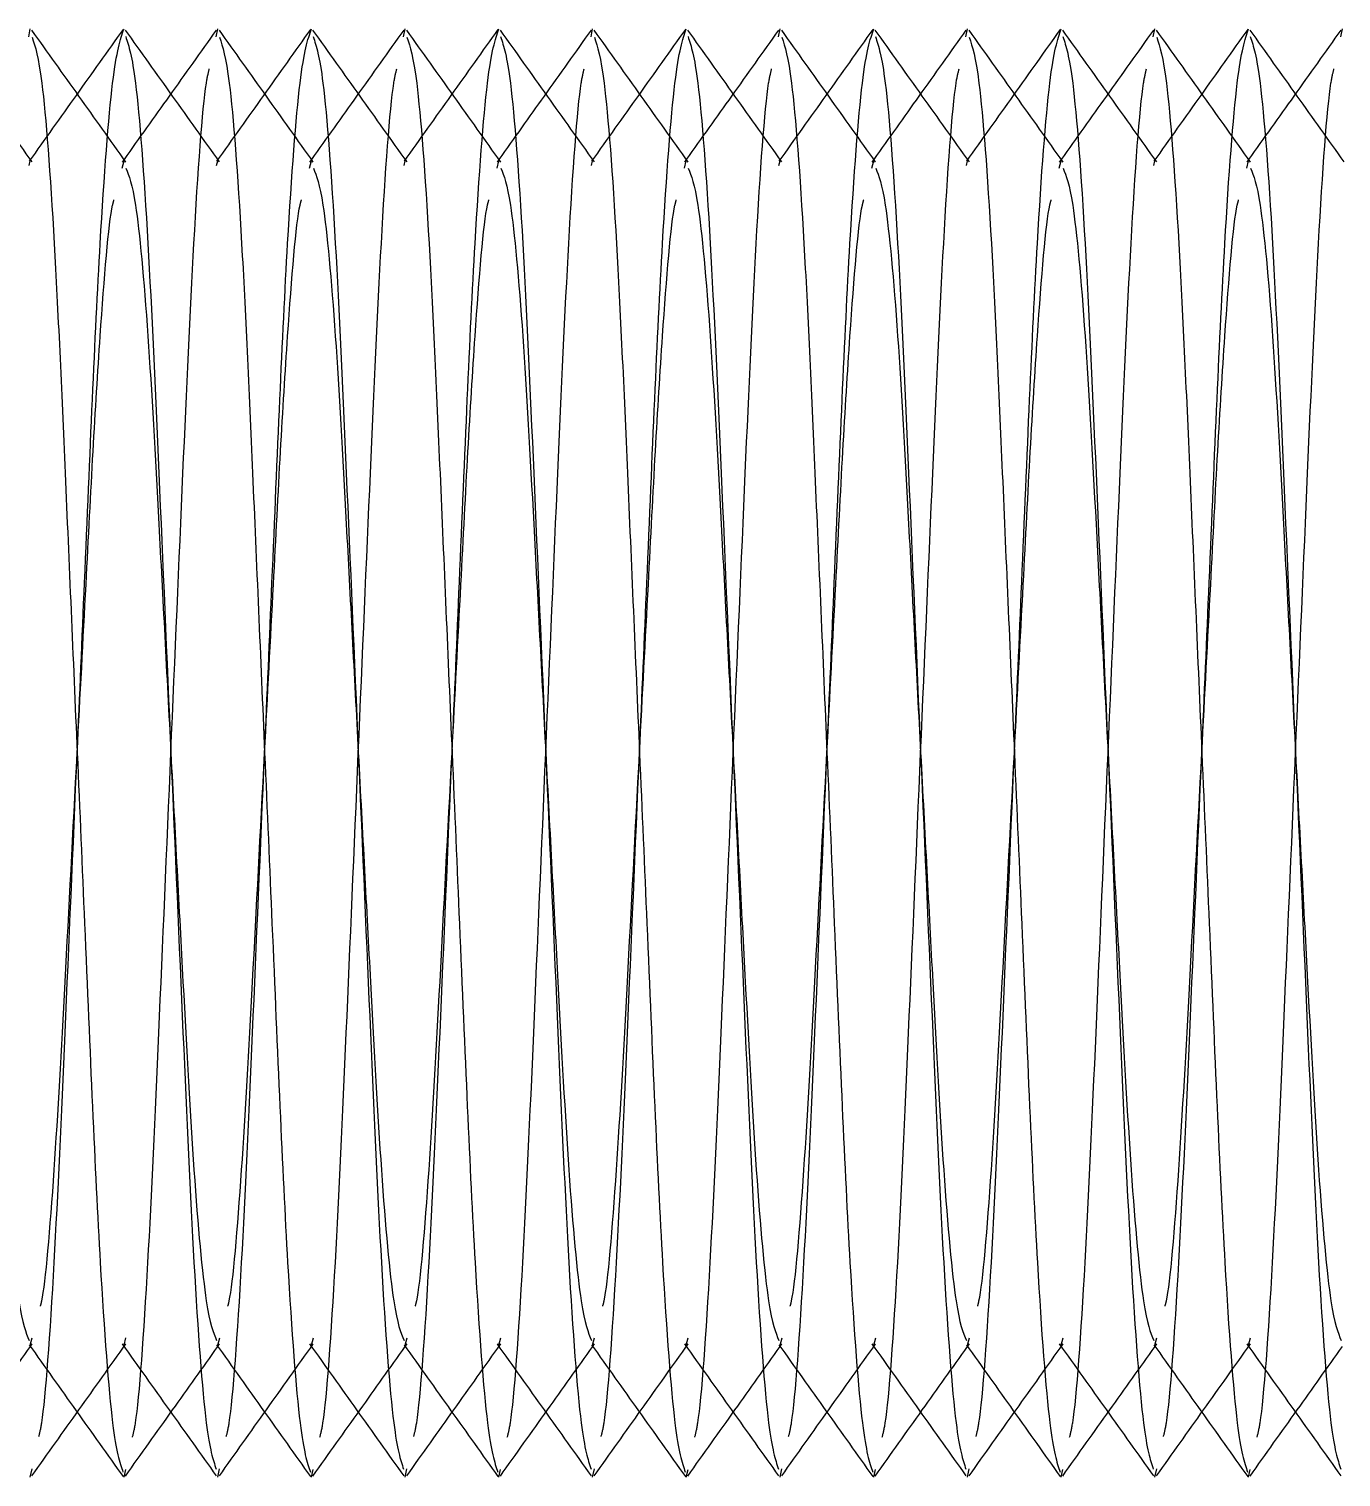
# Model space of a CAD drawing. Header units: metres. Extents: x 0 to 21025, y 0 to 14850.
# Drawn here: x 2882.07 to 2896.07, y 13679.41 to 13694.86 of the extents above; entities that cross this region are included whole.
import ezdxf

# ---------------------------------------------------------------- set-up
doc = ezdxf.new("R2010")
doc.units = ezdxf.units.M
doc.header["$LTSCALE"] = 25
doc.linetypes.add('HIDDEN2', pattern=[4.7625, 3.175, -1.5875])
doc.layers.add('SL4', color=4, linetype='Continuous')
doc.layers.add('ST1', color=7, linetype='HIDDEN2')

msp = doc.modelspace()

# ---------------------------------------------------------------- linework, layer by layer
at = {"layer": 'SL4'}
for p, q in [((2882.07, 13694.777), (2882.087, 13694.861)), ((2884.07, 13694.777), (2884.087, 13694.861)), ((2886.07, 13694.777), (2886.087, 13694.861)), ((2888.07, 13694.777), (2888.087, 13694.861)), ((2890.07, 13694.777), (2890.087, 13694.861)), ((2892.07, 13694.777), (2892.087, 13694.861)), ((2894.07, 13694.777), (2894.087, 13694.861)), ((2896.07, 13694.777), (2896.087, 13694.861)), ((2883.087, 13679.406), (2883.105, 13679.487)), ((2885.087, 13679.406), (2885.105, 13679.487)), ((2887.087, 13679.406), (2887.105, 13679.487)), ((2889.087, 13679.406), (2889.105, 13679.487)), ((2891.087, 13679.406), (2891.105, 13679.487)), ((2893.087, 13679.406), (2893.105, 13679.487)), ((2895.087, 13679.406), (2895.105, 13679.487))]:
    msp.add_line(p, q, dxfattribs=at)
for points, knots in [([(2883.107, 13693.44), (2882.94, 13693.675), (2882.606, 13694.144), (2882.272, 13694.613), (2882.105, 13694.847)], [0, 0, 0, 0, 0.49997, 1, 1, 1, 1]), ([(2882.106, 13694.772), (2882.14, 13694.67), (2882.215, 13694.444), (2882.344, 13692.722), (2882.457, 13690.173), (2882.57, 13687.535), (2882.671, 13685.209), (2882.75, 13683.314), (2882.844, 13681.374), (2882.963, 13679.792), (2883.04, 13679.565), (2883.076, 13679.458)], [0, 0, 0, 0, 0.108328, 0.239496, 0.365485, 0.495517, 0.57381, 0.663359, 0.752437, 0.883605, 1, 1, 1, 1]), ([(2884.071, 13694.849), (2883.904, 13694.614), (2883.576, 13694.154), (2883.248, 13693.694), (2883.087, 13693.468)], [0, 0, 0, 0, 0.510193, 1, 1, 1, 1]), ([(2885.107, 13693.44), (2884.94, 13693.675), (2884.606, 13694.144), (2884.272, 13694.613), (2884.105, 13694.847)], [0, 0, 0, 0, 0.49997, 1, 1, 1, 1]), ([(2884.106, 13694.772), (2884.14, 13694.67), (2884.215, 13694.444), (2884.344, 13692.722), (2884.457, 13690.173), (2884.57, 13687.535), (2884.671, 13685.209), (2884.75, 13683.314), (2884.844, 13681.374), (2884.963, 13679.792), (2885.04, 13679.565), (2885.076, 13679.458)], [0, 0, 0, 0, 0.108328, 0.239496, 0.365485, 0.495517, 0.57381, 0.663359, 0.752437, 0.883605, 1, 1, 1, 1]), ([(2886.071, 13694.849), (2885.904, 13694.614), (2885.576, 13694.154), (2885.248, 13693.694), (2885.087, 13693.468)], [0, 0, 0, 0, 0.510193, 1, 1, 1, 1]), ([(2887.107, 13693.44), (2886.94, 13693.675), (2886.606, 13694.144), (2886.272, 13694.613), (2886.105, 13694.847)], [0, 0, 0, 0, 0.49997, 1, 1, 1, 1]), ([(2886.106, 13694.772), (2886.14, 13694.67), (2886.215, 13694.444), (2886.344, 13692.722), (2886.457, 13690.173), (2886.57, 13687.535), (2886.671, 13685.209), (2886.75, 13683.314), (2886.844, 13681.374), (2886.963, 13679.792), (2887.04, 13679.565), (2887.076, 13679.458)], [0, 0, 0, 0, 0.108328, 0.239496, 0.365485, 0.495517, 0.57381, 0.663359, 0.752437, 0.883605, 1, 1, 1, 1]), ([(2888.071, 13694.849), (2887.904, 13694.614), (2887.576, 13694.154), (2887.248, 13693.694), (2887.087, 13693.468)], [0, 0, 0, 0, 0.510193, 1, 1, 1, 1]), ([(2889.107, 13693.44), (2888.94, 13693.675), (2888.606, 13694.144), (2888.272, 13694.613), (2888.105, 13694.847)], [0, 0, 0, 0, 0.49997, 1, 1, 1, 1]), ([(2888.106, 13694.772), (2888.14, 13694.67), (2888.215, 13694.444), (2888.344, 13692.722), (2888.457, 13690.173), (2888.57, 13687.535), (2888.671, 13685.209), (2888.75, 13683.314), (2888.844, 13681.374), (2888.963, 13679.792), (2889.04, 13679.565), (2889.076, 13679.458)], [0, 0, 0, 0, 0.108328, 0.239496, 0.365485, 0.495517, 0.57381, 0.663359, 0.752437, 0.883605, 1, 1, 1, 1]), ([(2890.071, 13694.849), (2889.904, 13694.614), (2889.576, 13694.154), (2889.248, 13693.694), (2889.087, 13693.468)], [0, 0, 0, 0, 0.510193, 1, 1, 1, 1]), ([(2891.107, 13693.44), (2890.94, 13693.675), (2890.606, 13694.144), (2890.272, 13694.613), (2890.105, 13694.847)], [0, 0, 0, 0, 0.49997, 1, 1, 1, 1]), ([(2890.106, 13694.772), (2890.14, 13694.67), (2890.215, 13694.444), (2890.344, 13692.722), (2890.457, 13690.173), (2890.57, 13687.535), (2890.671, 13685.209), (2890.75, 13683.314), (2890.844, 13681.374), (2890.963, 13679.792), (2891.04, 13679.565), (2891.076, 13679.458)], [0, 0, 0, 0, 0.108328, 0.239496, 0.365485, 0.495517, 0.57381, 0.663359, 0.752437, 0.883605, 1, 1, 1, 1]), ([(2892.071, 13694.849), (2891.904, 13694.614), (2891.576, 13694.154), (2891.248, 13693.694), (2891.087, 13693.468)], [0, 0, 0, 0, 0.510193, 1, 1, 1, 1]), ([(2893.107, 13693.44), (2892.94, 13693.675), (2892.606, 13694.144), (2892.272, 13694.613), (2892.105, 13694.847)], [0, 0, 0, 0, 0.49997, 1, 1, 1, 1]), ([(2892.106, 13694.772), (2892.14, 13694.67), (2892.215, 13694.444), (2892.344, 13692.722), (2892.457, 13690.173), (2892.57, 13687.535), (2892.671, 13685.209), (2892.75, 13683.314), (2892.844, 13681.374), (2892.963, 13679.792), (2893.04, 13679.565), (2893.076, 13679.458)], [0, 0, 0, 0, 0.108328, 0.239496, 0.365485, 0.495517, 0.57381, 0.663359, 0.752437, 0.883605, 1, 1, 1, 1]), ([(2894.071, 13694.849), (2893.904, 13694.614), (2893.576, 13694.154), (2893.248, 13693.694), (2893.087, 13693.468)], [0, 0, 0, 0, 0.510193, 1, 1, 1, 1]), ([(2895.107, 13693.44), (2894.94, 13693.675), (2894.606, 13694.144), (2894.272, 13694.613), (2894.105, 13694.847)], [0, 0, 0, 0, 0.49997, 1, 1, 1, 1]), ([(2894.106, 13694.772), (2894.14, 13694.67), (2894.215, 13694.444), (2894.344, 13692.722), (2894.457, 13690.173), (2894.57, 13687.535), (2894.671, 13685.209), (2894.75, 13683.314), (2894.844, 13681.374), (2894.963, 13679.792), (2895.04, 13679.565), (2895.076, 13679.458)], [0, 0, 0, 0, 0.108328, 0.239496, 0.365485, 0.495517, 0.57381, 0.663359, 0.752437, 0.883605, 1, 1, 1, 1]), ([(2896.071, 13694.849), (2895.904, 13694.614), (2895.576, 13694.154), (2895.248, 13693.694), (2895.087, 13693.468)], [0, 0, 0, 0, 0.510193, 1, 1, 1, 1]), ([(2881.108, 13693.375), (2881.141, 13693.293), (2881.215, 13693.108), (2881.344, 13691.705), (2881.457, 13689.619), (2881.587, 13687.133), (2881.718, 13684.649), (2881.831, 13682.559), (2881.962, 13681.135), (2882.039, 13680.949), (2882.075, 13680.862)], [0, 0, 0, 0, 0.106972, 0.238781, 0.365377, 0.496042, 0.626708, 0.753304, 0.885113, 1, 1, 1, 1]), ([(2883.108, 13693.375), (2883.141, 13693.293), (2883.215, 13693.108), (2883.344, 13691.705), (2883.457, 13689.619), (2883.587, 13687.133), (2883.718, 13684.649), (2883.831, 13682.559), (2883.962, 13681.135), (2884.039, 13680.949), (2884.075, 13680.862)], [0, 0, 0, 0, 0.106972, 0.238781, 0.365377, 0.496042, 0.626708, 0.753304, 0.885113, 1, 1, 1, 1]), ([(2885.108, 13693.375), (2885.141, 13693.293), (2885.215, 13693.108), (2885.344, 13691.705), (2885.457, 13689.619), (2885.587, 13687.133), (2885.718, 13684.649), (2885.831, 13682.559), (2885.962, 13681.135), (2886.039, 13680.949), (2886.075, 13680.862)], [0, 0, 0, 0, 0.106972, 0.238781, 0.365377, 0.496042, 0.626708, 0.753304, 0.885113, 1, 1, 1, 1]), ([(2887.108, 13693.375), (2887.141, 13693.293), (2887.215, 13693.108), (2887.344, 13691.705), (2887.457, 13689.619), (2887.587, 13687.133), (2887.718, 13684.649), (2887.831, 13682.559), (2887.962, 13681.135), (2888.039, 13680.949), (2888.075, 13680.862)], [0, 0, 0, 0, 0.106972, 0.238781, 0.365377, 0.496042, 0.626708, 0.753304, 0.885113, 1, 1, 1, 1]), ([(2889.108, 13693.375), (2889.141, 13693.293), (2889.215, 13693.108), (2889.344, 13691.705), (2889.457, 13689.619), (2889.587, 13687.133), (2889.718, 13684.649), (2889.831, 13682.559), (2889.962, 13681.135), (2890.039, 13680.949), (2890.075, 13680.862)], [0, 0, 0, 0, 0.106972, 0.238781, 0.365377, 0.496042, 0.626708, 0.753304, 0.885113, 1, 1, 1, 1]), ([(2891.108, 13693.375), (2891.141, 13693.293), (2891.215, 13693.108), (2891.344, 13691.705), (2891.457, 13689.619), (2891.587, 13687.133), (2891.718, 13684.649), (2891.831, 13682.559), (2891.962, 13681.135), (2892.039, 13680.949), (2892.075, 13680.862)], [0, 0, 0, 0, 0.106972, 0.238781, 0.365377, 0.496042, 0.626708, 0.753304, 0.885113, 1, 1, 1, 1]), ([(2893.108, 13693.375), (2893.141, 13693.293), (2893.215, 13693.108), (2893.344, 13691.705), (2893.457, 13689.619), (2893.587, 13687.133), (2893.718, 13684.649), (2893.831, 13682.559), (2893.962, 13681.135), (2894.039, 13680.949), (2894.075, 13680.862)], [0, 0, 0, 0, 0.106972, 0.238781, 0.365377, 0.496042, 0.626708, 0.753304, 0.885113, 1, 1, 1, 1]), ([(2895.108, 13693.375), (2895.141, 13693.293), (2895.215, 13693.108), (2895.344, 13691.705), (2895.457, 13689.619), (2895.587, 13687.133), (2895.718, 13684.649), (2895.831, 13682.559), (2895.962, 13681.135), (2896.039, 13680.949), (2896.075, 13680.862)], [0, 0, 0, 0, 0.106972, 0.238781, 0.365377, 0.496042, 0.626708, 0.753304, 0.885113, 1, 1, 1, 1]), ([(2881.103, 13679.417), (2881.27, 13679.652), (2881.599, 13680.113), (2881.927, 13680.573), (2882.088, 13680.799)], [0, 0, 0, 0, 0.5096866, 1, 1, 1, 1]), ([(2882.075, 13680.818), (2882.242, 13680.583), (2882.576, 13680.114), (2882.91, 13679.645), (2883.077, 13679.41)], [0, 0, 0, 0, 0.499965, 1, 1, 1, 1]), ([(2883.103, 13679.417), (2883.27, 13679.652), (2883.599, 13680.113), (2883.927, 13680.573), (2884.088, 13680.799)], [0, 0, 0, 0, 0.5096866, 1, 1, 1, 1]), ([(2884.075, 13680.818), (2884.242, 13680.583), (2884.576, 13680.114), (2884.91, 13679.645), (2885.077, 13679.41)], [0, 0, 0, 0, 0.499965, 1, 1, 1, 1]), ([(2885.103, 13679.417), (2885.27, 13679.652), (2885.599, 13680.113), (2885.927, 13680.573), (2886.088, 13680.799)], [0, 0, 0, 0, 0.509687, 1, 1, 1, 1]), ([(2886.075, 13680.818), (2886.242, 13680.583), (2886.576, 13680.114), (2886.91, 13679.645), (2887.077, 13679.41)], [0, 0, 0, 0, 0.499965, 1, 1, 1, 1]), ([(2887.103, 13679.417), (2887.27, 13679.652), (2887.599, 13680.113), (2887.927, 13680.573), (2888.088, 13680.799)], [0, 0, 0, 0, 0.509687, 1, 1, 1, 1]), ([(2888.075, 13680.818), (2888.242, 13680.583), (2888.576, 13680.114), (2888.91, 13679.645), (2889.077, 13679.41)], [0, 0, 0, 0, 0.499965, 1, 1, 1, 1]), ([(2889.103, 13679.417), (2889.27, 13679.652), (2889.599, 13680.113), (2889.927, 13680.573), (2890.088, 13680.799)], [0, 0, 0, 0, 0.5096866, 1, 1, 1, 1]), ([(2890.075, 13680.818), (2890.242, 13680.583), (2890.576, 13680.114), (2890.91, 13679.645), (2891.077, 13679.41)], [0, 0, 0, 0, 0.499965, 1, 1, 1, 1]), ([(2891.103, 13679.417), (2891.27, 13679.652), (2891.599, 13680.113), (2891.927, 13680.573), (2892.088, 13680.799)], [0, 0, 0, 0, 0.509687, 1, 1, 1, 1]), ([(2892.075, 13680.818), (2892.242, 13680.583), (2892.576, 13680.114), (2892.91, 13679.645), (2893.077, 13679.41)], [0, 0, 0, 0, 0.499965, 1, 1, 1, 1]), ([(2893.103, 13679.417), (2893.27, 13679.652), (2893.599, 13680.113), (2893.927, 13680.573), (2894.088, 13680.799)], [0, 0, 0, 0, 0.5096866, 1, 1, 1, 1]), ([(2894.075, 13680.818), (2894.242, 13680.583), (2894.576, 13680.114), (2894.91, 13679.645), (2895.077, 13679.41)], [0, 0, 0, 0, 0.499965, 1, 1, 1, 1]), ([(2895.103, 13679.417), (2895.27, 13679.652), (2895.599, 13680.113), (2895.927, 13680.573), (2896.088, 13680.799)], [0, 0, 0, 0, 0.509687, 1, 1, 1, 1])]:
    msp.add_open_spline(points, degree=3, knots=knots, dxfattribs=at)
at = {"layer": 'ST1'}
for p, q in [((2883.087, 13693.468), (2883.067, 13693.44)), ((2885.087, 13693.468), (2885.067, 13693.44)), ((2887.087, 13693.468), (2887.067, 13693.44)), ((2889.087, 13693.468), (2889.067, 13693.44)), ((2891.087, 13693.468), (2891.067, 13693.44)), ((2893.087, 13693.468), (2893.067, 13693.44)), ((2895.087, 13693.468), (2895.067, 13693.44)), ((2882.075, 13693.405), (2882.087, 13693.455)), ((2883.067, 13693.375), (2883.087, 13693.455)), ((2884.075, 13693.405), (2884.087, 13693.455)), ((2885.067, 13693.375), (2885.087, 13693.455)), ((2886.075, 13693.405), (2886.087, 13693.455)), ((2887.067, 13693.375), (2887.087, 13693.455)), ((2888.075, 13693.405), (2888.087, 13693.455)), ((2889.067, 13693.375), (2889.087, 13693.455)), ((2890.075, 13693.405), (2890.087, 13693.455)), ((2891.067, 13693.375), (2891.087, 13693.455)), ((2892.075, 13693.405), (2892.087, 13693.455)), ((2893.067, 13693.375), (2893.087, 13693.455)), ((2894.075, 13693.405), (2894.087, 13693.455)), ((2895.067, 13693.375), (2895.087, 13693.455)), ((2882.087, 13680.812), (2882.108, 13680.89)), ((2882.088, 13680.799), (2882.107, 13680.826)), ((2883.087, 13680.812), (2883.108, 13680.891)), ((2884.087, 13680.812), (2884.108, 13680.89)), ((2884.088, 13680.799), (2884.107, 13680.826)), ((2885.087, 13680.812), (2885.108, 13680.891)), ((2886.087, 13680.812), (2886.108, 13680.89)), ((2886.088, 13680.799), (2886.107, 13680.826)), ((2887.087, 13680.812), (2887.108, 13680.891)), ((2888.087, 13680.812), (2888.108, 13680.89)), ((2888.088, 13680.799), (2888.107, 13680.826)), ((2889.087, 13680.812), (2889.108, 13680.891)), ((2890.087, 13680.812), (2890.108, 13680.89)), ((2890.088, 13680.799), (2890.107, 13680.826)), ((2891.087, 13680.812), (2891.108, 13680.891)), ((2892.087, 13680.812), (2892.108, 13680.89)), ((2892.088, 13680.799), (2892.107, 13680.826)), ((2893.087, 13680.812), (2893.108, 13680.891)), ((2894.087, 13680.812), (2894.108, 13680.89)), ((2894.088, 13680.799), (2894.107, 13680.826)), ((2895.087, 13680.812), (2895.108, 13680.891)), ((2882.087, 13679.406), (2882.106, 13679.494)), ((2884.087, 13679.406), (2884.106, 13679.494)), ((2886.087, 13679.406), (2886.106, 13679.494)), ((2888.087, 13679.406), (2888.106, 13679.494)), ((2890.087, 13679.406), (2890.106, 13679.494)), ((2892.087, 13679.406), (2892.106, 13679.494)), ((2894.087, 13679.406), (2894.106, 13679.494))]:
    msp.add_line(p, q, dxfattribs=at)
for points, knots in [([(2882.178, 13679.837), (2882.189, 13679.878), (2882.24, 13680.083), (2882.345, 13681.58), (2882.457, 13684.084), (2882.57, 13686.733), (2882.671, 13689.057), (2882.75, 13690.952), (2882.844, 13692.894), (2882.967, 13694.515), (2883.048, 13694.747), (2883.087, 13694.861)], [0, 0, 0, 0, 0.035067, 0.175217, 0.309833, 0.448769, 0.532422, 0.628103, 0.72328, 0.863429, 1, 1, 1, 1]), ([(2884.178, 13679.837), (2884.189, 13679.878), (2884.24, 13680.083), (2884.345, 13681.58), (2884.457, 13684.084), (2884.57, 13686.733), (2884.671, 13689.057), (2884.75, 13690.952), (2884.844, 13692.894), (2884.967, 13694.515), (2885.048, 13694.747), (2885.087, 13694.861)], [0, 0, 0, 0, 0.035067, 0.175217, 0.309833, 0.448769, 0.532422, 0.628103, 0.72328, 0.863429, 1, 1, 1, 1]), ([(2886.178, 13679.837), (2886.189, 13679.878), (2886.24, 13680.083), (2886.345, 13681.58), (2886.457, 13684.084), (2886.57, 13686.733), (2886.671, 13689.057), (2886.75, 13690.952), (2886.844, 13692.894), (2886.967, 13694.515), (2887.048, 13694.747), (2887.087, 13694.861)], [0, 0, 0, 0, 0.0350675, 0.1752166, 0.3098326, 0.4487685, 0.5324217, 0.6281026, 0.7232803, 0.8634294, 1, 1, 1, 1]), ([(2888.178, 13679.837), (2888.189, 13679.878), (2888.24, 13680.083), (2888.345, 13681.58), (2888.457, 13684.084), (2888.57, 13686.733), (2888.671, 13689.057), (2888.75, 13690.952), (2888.844, 13692.894), (2888.967, 13694.515), (2889.048, 13694.747), (2889.087, 13694.861)], [0, 0, 0, 0, 0.035067, 0.175217, 0.309833, 0.448769, 0.532422, 0.628103, 0.72328, 0.863429, 1, 1, 1, 1]), ([(2890.178, 13679.837), (2890.189, 13679.878), (2890.24, 13680.083), (2890.345, 13681.58), (2890.457, 13684.084), (2890.57, 13686.733), (2890.671, 13689.057), (2890.75, 13690.952), (2890.844, 13692.894), (2890.967, 13694.515), (2891.048, 13694.747), (2891.087, 13694.861)], [0, 0, 0, 0, 0.035067, 0.175217, 0.309833, 0.448769, 0.532422, 0.628103, 0.72328, 0.863429, 1, 1, 1, 1]), ([(2892.178, 13679.837), (2892.189, 13679.878), (2892.24, 13680.083), (2892.345, 13681.58), (2892.457, 13684.084), (2892.57, 13686.733), (2892.671, 13689.057), (2892.75, 13690.952), (2892.844, 13692.894), (2892.967, 13694.515), (2893.048, 13694.747), (2893.087, 13694.861)], [0, 0, 0, 0, 0.035067, 0.175217, 0.309833, 0.448769, 0.532422, 0.628103, 0.72328, 0.863429, 1, 1, 1, 1]), ([(2894.178, 13679.837), (2894.189, 13679.878), (2894.24, 13680.083), (2894.345, 13681.58), (2894.457, 13684.084), (2894.57, 13686.733), (2894.671, 13689.057), (2894.75, 13690.952), (2894.844, 13692.894), (2894.967, 13694.515), (2895.048, 13694.747), (2895.087, 13694.861)], [0, 0, 0, 0, 0.035067, 0.175217, 0.309833, 0.448769, 0.532422, 0.628103, 0.72328, 0.863429, 1, 1, 1, 1]), ([(2882.107, 13693.441), (2881.94, 13693.675), (2881.605, 13694.145), (2881.27, 13694.615), (2881.103, 13694.849)], [0, 0, 0, 0, 0.499937, 1, 1, 1, 1]), ([(2883.077, 13694.856), (2882.91, 13694.622), (2882.576, 13694.152), (2882.242, 13693.683), (2882.075, 13693.449)], [0, 0, 0, 0, 0.500035, 1, 1, 1, 1]), ([(2884.107, 13693.441), (2883.94, 13693.675), (2883.605, 13694.145), (2883.27, 13694.615), (2883.103, 13694.849)], [0, 0, 0, 0, 0.499937, 1, 1, 1, 1]), ([(2883.105, 13694.779), (2883.139, 13694.676), (2883.214, 13694.449), (2883.344, 13692.723), (2883.457, 13690.171), (2883.587, 13687.133), (2883.718, 13684.095), (2883.831, 13681.544), (2883.96, 13679.819), (2884.036, 13679.593), (2884.07, 13679.49)], [0, 0, 0, 0, 0.1105714, 0.242596, 0.3694081, 0.5002899, 0.6311716, 0.7579837, 0.8900083, 1, 1, 1, 1]), ([(2885.077, 13694.856), (2884.91, 13694.622), (2884.576, 13694.152), (2884.242, 13693.683), (2884.075, 13693.449)], [0, 0, 0, 0, 0.5000352, 1, 1, 1, 1]), ([(2886.107, 13693.441), (2885.94, 13693.675), (2885.605, 13694.145), (2885.27, 13694.615), (2885.103, 13694.849)], [0, 0, 0, 0, 0.499937, 1, 1, 1, 1]), ([(2885.105, 13694.779), (2885.139, 13694.676), (2885.214, 13694.449), (2885.344, 13692.723), (2885.457, 13690.171), (2885.587, 13687.133), (2885.718, 13684.095), (2885.831, 13681.544), (2885.96, 13679.819), (2886.036, 13679.593), (2886.07, 13679.49)], [0, 0, 0, 0, 0.110571, 0.242596, 0.369408, 0.50029, 0.631172, 0.757984, 0.890008, 1, 1, 1, 1]), ([(2887.077, 13694.856), (2886.91, 13694.622), (2886.576, 13694.152), (2886.242, 13693.683), (2886.075, 13693.449)], [0, 0, 0, 0, 0.5000352, 1, 1, 1, 1]), ([(2888.107, 13693.441), (2887.94, 13693.675), (2887.605, 13694.145), (2887.27, 13694.615), (2887.103, 13694.849)], [0, 0, 0, 0, 0.499937, 1, 1, 1, 1]), ([(2887.105, 13694.779), (2887.139, 13694.676), (2887.214, 13694.449), (2887.344, 13692.723), (2887.457, 13690.171), (2887.587, 13687.133), (2887.718, 13684.095), (2887.831, 13681.544), (2887.96, 13679.819), (2888.036, 13679.593), (2888.07, 13679.49)], [0, 0, 0, 0, 0.1105714, 0.242596, 0.3694081, 0.5002899, 0.6311716, 0.7579837, 0.8900083, 1, 1, 1, 1]), ([(2889.077, 13694.856), (2888.91, 13694.622), (2888.576, 13694.152), (2888.242, 13693.683), (2888.075, 13693.449)], [0, 0, 0, 0, 0.500035, 1, 1, 1, 1]), ([(2890.107, 13693.441), (2889.94, 13693.675), (2889.605, 13694.145), (2889.27, 13694.615), (2889.103, 13694.849)], [0, 0, 0, 0, 0.4999369, 1, 1, 1, 1]), ([(2889.105, 13694.779), (2889.139, 13694.676), (2889.214, 13694.449), (2889.344, 13692.723), (2889.457, 13690.171), (2889.587, 13687.133), (2889.718, 13684.095), (2889.831, 13681.544), (2889.96, 13679.819), (2890.036, 13679.593), (2890.07, 13679.49)], [0, 0, 0, 0, 0.110571, 0.242596, 0.369408, 0.50029, 0.631172, 0.757984, 0.890008, 1, 1, 1, 1]), ([(2891.077, 13694.856), (2890.91, 13694.622), (2890.576, 13694.152), (2890.242, 13693.683), (2890.075, 13693.449)], [0, 0, 0, 0, 0.500035, 1, 1, 1, 1]), ([(2892.107, 13693.441), (2891.94, 13693.675), (2891.605, 13694.145), (2891.27, 13694.615), (2891.103, 13694.849)], [0, 0, 0, 0, 0.499937, 1, 1, 1, 1]), ([(2891.105, 13694.779), (2891.139, 13694.676), (2891.214, 13694.449), (2891.344, 13692.723), (2891.457, 13690.171), (2891.587, 13687.133), (2891.718, 13684.095), (2891.831, 13681.544), (2891.96, 13679.819), (2892.036, 13679.593), (2892.07, 13679.49)], [0, 0, 0, 0, 0.110571, 0.242596, 0.369408, 0.50029, 0.631172, 0.757984, 0.890008, 1, 1, 1, 1]), ([(2893.077, 13694.856), (2892.91, 13694.622), (2892.576, 13694.152), (2892.242, 13693.683), (2892.075, 13693.449)], [0, 0, 0, 0, 0.500035, 1, 1, 1, 1]), ([(2894.107, 13693.441), (2893.94, 13693.675), (2893.605, 13694.145), (2893.27, 13694.615), (2893.103, 13694.849)], [0, 0, 0, 0, 0.499937, 1, 1, 1, 1]), ([(2893.105, 13694.779), (2893.139, 13694.676), (2893.214, 13694.449), (2893.344, 13692.723), (2893.457, 13690.171), (2893.587, 13687.133), (2893.718, 13684.095), (2893.831, 13681.544), (2893.96, 13679.819), (2894.036, 13679.593), (2894.07, 13679.49)], [0, 0, 0, 0, 0.110571, 0.242596, 0.369408, 0.50029, 0.631172, 0.757984, 0.890008, 1, 1, 1, 1]), ([(2895.077, 13694.856), (2894.91, 13694.622), (2894.576, 13694.152), (2894.242, 13693.683), (2894.075, 13693.449)], [0, 0, 0, 0, 0.500035, 1, 1, 1, 1]), ([(2896.107, 13693.441), (2895.94, 13693.675), (2895.605, 13694.145), (2895.27, 13694.615), (2895.103, 13694.849)], [0, 0, 0, 0, 0.499937, 1, 1, 1, 1]), ([(2895.105, 13694.779), (2895.139, 13694.676), (2895.214, 13694.449), (2895.344, 13692.723), (2895.457, 13690.171), (2895.587, 13687.133), (2895.718, 13684.095), (2895.831, 13681.544), (2895.96, 13679.819), (2896.036, 13679.593), (2896.07, 13679.49)], [0, 0, 0, 0, 0.110571, 0.242596, 0.369408, 0.50029, 0.631172, 0.757984, 0.890008, 1, 1, 1, 1]), ([(2883.177, 13679.83), (2883.188, 13679.873), (2883.24, 13680.078), (2883.345, 13681.579), (2883.457, 13684.087), (2883.587, 13687.133), (2883.718, 13690.18), (2883.83, 13692.688), (2883.935, 13694.187), (2883.987, 13694.392), (2883.997, 13694.434)], [0, 0, 0, 0, 0.040767, 0.196457, 0.346, 0.500342, 0.654684, 0.804227, 0.959916, 1, 1, 1, 1]), ([(2885.177, 13679.83), (2885.188, 13679.873), (2885.24, 13680.078), (2885.345, 13681.579), (2885.457, 13684.087), (2885.587, 13687.133), (2885.718, 13690.18), (2885.83, 13692.688), (2885.935, 13694.187), (2885.987, 13694.392), (2885.997, 13694.434)], [0, 0, 0, 0, 0.040767, 0.196457, 0.346, 0.500342, 0.654684, 0.804227, 0.959916, 1, 1, 1, 1]), ([(2887.177, 13679.83), (2887.188, 13679.873), (2887.24, 13680.078), (2887.345, 13681.579), (2887.457, 13684.087), (2887.587, 13687.133), (2887.718, 13690.18), (2887.83, 13692.688), (2887.935, 13694.187), (2887.987, 13694.392), (2887.997, 13694.434)], [0, 0, 0, 0, 0.0407674, 0.196457, 0.3459999, 0.5003418, 0.6546838, 0.8042266, 0.9599163, 1, 1, 1, 1]), ([(2889.177, 13679.83), (2889.188, 13679.873), (2889.24, 13680.078), (2889.345, 13681.579), (2889.457, 13684.087), (2889.587, 13687.133), (2889.718, 13690.18), (2889.83, 13692.688), (2889.935, 13694.187), (2889.987, 13694.392), (2889.997, 13694.434)], [0, 0, 0, 0, 0.040767, 0.196457, 0.346, 0.500342, 0.654684, 0.804227, 0.959916, 1, 1, 1, 1]), ([(2891.177, 13679.83), (2891.188, 13679.873), (2891.24, 13680.078), (2891.345, 13681.579), (2891.457, 13684.087), (2891.587, 13687.133), (2891.718, 13690.18), (2891.83, 13692.688), (2891.935, 13694.187), (2891.987, 13694.392), (2891.997, 13694.434)], [0, 0, 0, 0, 0.040767, 0.196457, 0.346, 0.500342, 0.654684, 0.804227, 0.959916, 1, 1, 1, 1]), ([(2893.177, 13679.83), (2893.188, 13679.873), (2893.24, 13680.078), (2893.345, 13681.579), (2893.457, 13684.087), (2893.587, 13687.133), (2893.718, 13690.18), (2893.83, 13692.688), (2893.935, 13694.187), (2893.987, 13694.392), (2893.997, 13694.434)], [0, 0, 0, 0, 0.040767, 0.196457, 0.346, 0.500342, 0.654684, 0.804227, 0.959916, 1, 1, 1, 1]), ([(2895.177, 13679.83), (2895.188, 13679.873), (2895.24, 13680.078), (2895.345, 13681.579), (2895.457, 13684.087), (2895.587, 13687.133), (2895.718, 13690.18), (2895.83, 13692.688), (2895.935, 13694.187), (2895.987, 13694.392), (2895.997, 13694.434)], [0, 0, 0, 0, 0.0407674, 0.196457, 0.3459999, 0.5003418, 0.6546838, 0.8042266, 0.9599163, 1, 1, 1, 1]), ([(2882.195, 13681.229), (2882.2, 13681.246), (2882.246, 13681.411), (2882.345, 13682.602), (2882.457, 13684.636), (2882.575, 13686.914), (2882.679, 13688.864), (2882.757, 13690.394), (2882.847, 13691.846), (2882.928, 13692.855), (2882.975, 13693.019), (2882.98, 13693.036)], [0, 0, 0, 0, 0.019148, 0.181961, 0.338335, 0.499736, 0.617516, 0.717853, 0.818619, 0.981432, 1, 1, 1, 1]), ([(2884.195, 13681.229), (2884.2, 13681.246), (2884.246, 13681.411), (2884.345, 13682.602), (2884.457, 13684.636), (2884.575, 13686.914), (2884.679, 13688.864), (2884.757, 13690.394), (2884.847, 13691.846), (2884.928, 13692.855), (2884.975, 13693.019), (2884.98, 13693.036)], [0, 0, 0, 0, 0.0191483, 0.1819613, 0.3383353, 0.4997364, 0.6175161, 0.7178528, 0.8186194, 0.9814324, 1, 1, 1, 1]), ([(2886.195, 13681.229), (2886.2, 13681.246), (2886.246, 13681.411), (2886.345, 13682.602), (2886.457, 13684.636), (2886.575, 13686.914), (2886.679, 13688.864), (2886.757, 13690.394), (2886.847, 13691.846), (2886.928, 13692.855), (2886.975, 13693.019), (2886.98, 13693.036)], [0, 0, 0, 0, 0.019148, 0.181961, 0.338335, 0.499736, 0.617516, 0.717853, 0.818619, 0.981432, 1, 1, 1, 1]), ([(2888.195, 13681.229), (2888.2, 13681.246), (2888.246, 13681.411), (2888.345, 13682.602), (2888.457, 13684.636), (2888.575, 13686.914), (2888.679, 13688.864), (2888.757, 13690.394), (2888.847, 13691.846), (2888.928, 13692.855), (2888.975, 13693.019), (2888.98, 13693.036)], [0, 0, 0, 0, 0.019148, 0.181961, 0.338335, 0.499736, 0.617516, 0.717853, 0.818619, 0.981432, 1, 1, 1, 1]), ([(2890.195, 13681.229), (2890.2, 13681.246), (2890.246, 13681.411), (2890.345, 13682.602), (2890.457, 13684.636), (2890.575, 13686.914), (2890.679, 13688.864), (2890.757, 13690.394), (2890.847, 13691.846), (2890.928, 13692.855), (2890.975, 13693.019), (2890.98, 13693.036)], [0, 0, 0, 0, 0.019148, 0.181961, 0.338335, 0.499736, 0.617516, 0.717853, 0.818619, 0.981432, 1, 1, 1, 1]), ([(2892.195, 13681.229), (2892.2, 13681.246), (2892.246, 13681.411), (2892.345, 13682.602), (2892.457, 13684.636), (2892.575, 13686.914), (2892.679, 13688.864), (2892.757, 13690.394), (2892.847, 13691.846), (2892.928, 13692.855), (2892.975, 13693.019), (2892.98, 13693.036)], [0, 0, 0, 0, 0.0191483, 0.1819613, 0.3383353, 0.4997364, 0.6175161, 0.7178528, 0.8186194, 0.9814324, 1, 1, 1, 1]), ([(2894.195, 13681.229), (2894.2, 13681.246), (2894.246, 13681.411), (2894.345, 13682.602), (2894.457, 13684.636), (2894.575, 13686.914), (2894.679, 13688.864), (2894.757, 13690.394), (2894.847, 13691.846), (2894.928, 13692.855), (2894.975, 13693.019), (2894.98, 13693.036)], [0, 0, 0, 0, 0.019148, 0.181961, 0.338335, 0.499736, 0.617516, 0.717853, 0.818619, 0.981432, 1, 1, 1, 1]), ([(2882.105, 13679.419), (2882.272, 13679.654), (2882.606, 13680.123), (2882.94, 13680.592), (2883.107, 13680.826)], [0, 0, 0, 0, 0.50003, 1, 1, 1, 1]), ([(2883.067, 13680.826), (2883.235, 13680.592), (2883.569, 13680.122), (2883.904, 13679.653), (2884.071, 13679.418)], [0, 0, 0, 0, 0.4999404, 1, 1, 1, 1]), ([(2884.105, 13679.419), (2884.272, 13679.654), (2884.606, 13680.123), (2884.94, 13680.592), (2885.107, 13680.826)], [0, 0, 0, 0, 0.50003, 1, 1, 1, 1]), ([(2885.067, 13680.826), (2885.235, 13680.592), (2885.569, 13680.122), (2885.904, 13679.653), (2886.071, 13679.418)], [0, 0, 0, 0, 0.4999404, 1, 1, 1, 1]), ([(2886.105, 13679.419), (2886.272, 13679.654), (2886.606, 13680.123), (2886.94, 13680.592), (2887.107, 13680.826)], [0, 0, 0, 0, 0.50003, 1, 1, 1, 1]), ([(2887.067, 13680.826), (2887.235, 13680.592), (2887.569, 13680.122), (2887.904, 13679.653), (2888.071, 13679.418)], [0, 0, 0, 0, 0.49994, 1, 1, 1, 1]), ([(2888.105, 13679.419), (2888.272, 13679.654), (2888.606, 13680.123), (2888.94, 13680.592), (2889.107, 13680.826)], [0, 0, 0, 0, 0.50003, 1, 1, 1, 1]), ([(2889.067, 13680.826), (2889.235, 13680.592), (2889.569, 13680.122), (2889.904, 13679.653), (2890.071, 13679.418)], [0, 0, 0, 0, 0.4999404, 1, 1, 1, 1]), ([(2890.105, 13679.419), (2890.272, 13679.654), (2890.606, 13680.123), (2890.94, 13680.592), (2891.107, 13680.826)], [0, 0, 0, 0, 0.50003, 1, 1, 1, 1]), ([(2891.067, 13680.826), (2891.235, 13680.592), (2891.569, 13680.122), (2891.904, 13679.653), (2892.071, 13679.418)], [0, 0, 0, 0, 0.49994, 1, 1, 1, 1]), ([(2892.105, 13679.419), (2892.272, 13679.654), (2892.606, 13680.123), (2892.94, 13680.592), (2893.107, 13680.826)], [0, 0, 0, 0, 0.50003, 1, 1, 1, 1]), ([(2893.067, 13680.826), (2893.235, 13680.592), (2893.569, 13680.122), (2893.904, 13679.653), (2894.071, 13679.418)], [0, 0, 0, 0, 0.4999404, 1, 1, 1, 1]), ([(2894.105, 13679.419), (2894.272, 13679.654), (2894.606, 13680.123), (2894.94, 13680.592), (2895.107, 13680.826)], [0, 0, 0, 0, 0.50003, 1, 1, 1, 1]), ([(2895.067, 13680.826), (2895.235, 13680.592), (2895.569, 13680.122), (2895.904, 13679.653), (2896.071, 13679.418)], [0, 0, 0, 0, 0.4999404, 1, 1, 1, 1])]:
    msp.add_open_spline(points, degree=3, knots=knots, dxfattribs=at)

doc.saveas('drawing.dxf')
